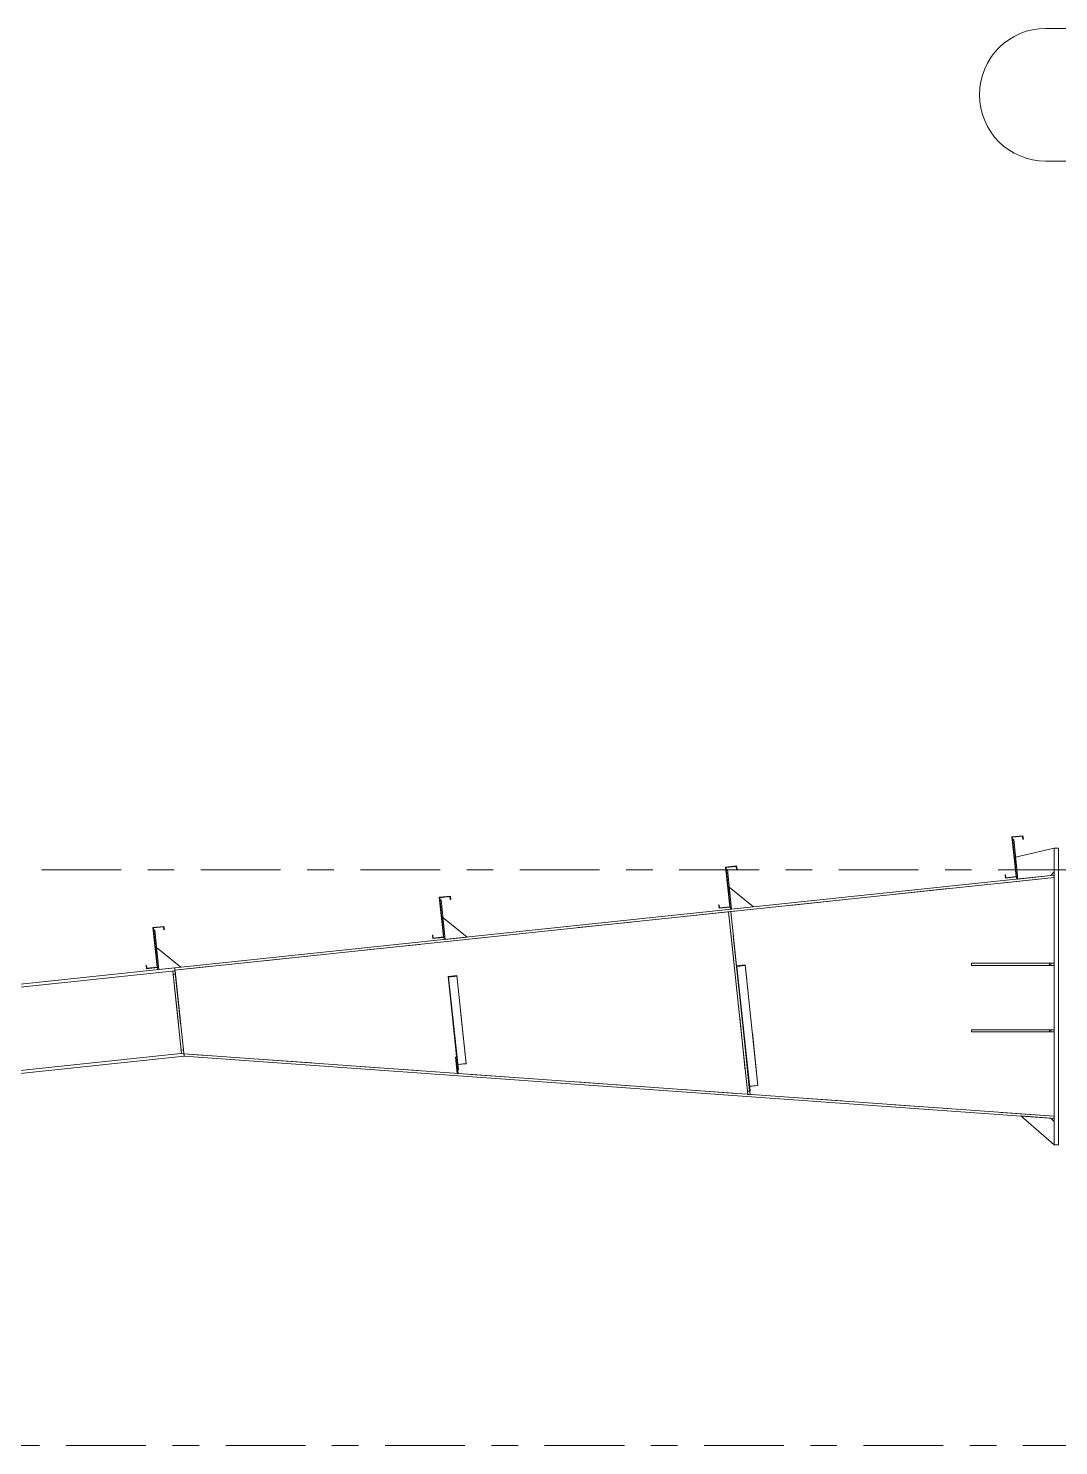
# Model space of a CAD drawing. Header units: millimetres. Extents: x -65 to 757, y -38 to 536.
# Drawn here: x 306.6 to 345.3, y 267.3 to 320.7 of the extents above; entities that cross this region are included whole.
import ezdxf

# ---------------------------------------------------------------- set-up
doc = ezdxf.new("R2010")
doc.units = ezdxf.units.MM
for name, pattern in [('XKITLINE00', [0]), ('XKITLINE02', [4, 2, -2]), ('XKITLINE03', [6, 3, -1, 1, -1])]:
    doc.linetypes.add(name, pattern=pattern)
doc.layers.add('Part', color=2, linetype='Continuous', lineweight=0)
doc.layers.add('S-grid', color=1, linetype='Continuous', lineweight=0)

# ---------------------------------------------------------------- blocks, each defined once
blk = doc.blocks.new('*A266')
at = {"layer": 'Part'}
blk.add_hatch(color=3, dxfattribs=at).paths.add_polyline_path([(311.265, 286.831), (311.679, 286.875), (311.692, 286.75), (311.677, 286.749), (311.666, 286.858), (311.281, 286.818), (311.439, 285.324), (311.025, 285.28), (311.011, 285.405), (311.026, 285.406), (311.038, 285.297), (311.422, 285.337)], flags=17)
blk = doc.blocks.new('*A269')
at = {"layer": 'Part'}
blk.add_hatch(color=3, dxfattribs=at).paths.add_polyline_path([(322.039, 287.967), (322.453, 288.011), (322.466, 287.887), (322.451, 287.885), (322.44, 287.994), (322.055, 287.954), (322.213, 286.461), (321.798, 286.417), (321.785, 286.541), (321.8, 286.543), (321.811, 286.433), (322.196, 286.474)], flags=17)
blk = doc.blocks.new('*A270')
at = {"layer": 'Part'}
blk.add_hatch(color=3, dxfattribs=at).paths.add_polyline_path([(322.039, 287.967), (322.453, 288.011), (322.466, 287.887), (322.451, 287.885), (322.44, 287.994), (322.055, 287.954), (322.213, 286.461), (321.798, 286.417), (321.785, 286.541), (321.8, 286.543), (321.811, 286.433), (322.196, 286.474)], flags=17)
blk = doc.blocks.new('*A271')
at = {"layer": 'Part'}
blk.add_hatch(color=3, dxfattribs=at).paths.add_polyline_path([(332.812, 289.104), (333.226, 289.147), (333.24, 289.023), (333.225, 289.021), (333.213, 289.131), (332.829, 289.09), (332.986, 287.597), (332.572, 287.553), (332.559, 287.677), (332.574, 287.679), (332.585, 287.57), (332.97, 287.61)], flags=17)
blk = doc.blocks.new('*A272')
at = {"layer": 'Part'}
blk.add_hatch(color=3, dxfattribs=at).paths.add_polyline_path([(332.812, 289.104), (333.226, 289.147), (333.24, 289.023), (333.225, 289.021), (333.213, 289.131), (332.829, 289.09), (332.986, 287.597), (332.572, 287.553), (332.559, 287.677), (332.574, 287.679), (332.585, 287.57), (332.97, 287.61)], flags=17)
blk = doc.blocks.new('*A273')
at = {"layer": 'Part'}
blk.add_hatch(color=3, dxfattribs=at).paths.add_polyline_path([(343.586, 290.24), (344, 290.284), (344.013, 290.159), (343.998, 290.158), (343.987, 290.267), (343.602, 290.227), (343.76, 288.733), (343.345, 288.69), (343.332, 288.814), (343.347, 288.815), (343.359, 288.706), (343.743, 288.747)], flags=17)
blk = doc.blocks.new('*A274')
at = {"layer": 'Part'}
blk.add_hatch(color=3, dxfattribs=at).paths.add_polyline_path([(343.586, 290.24), (344, 290.284), (344.013, 290.159), (343.998, 290.158), (343.987, 290.267), (343.602, 290.227), (343.76, 288.733), (343.345, 288.69), (343.332, 288.814), (343.347, 288.815), (343.359, 288.706), (343.743, 288.747)], flags=17)
blk = doc.blocks.new('*A275')
at = {"layer": 'Part'}
blk.add_hatch(color=3, dxfattribs=at).paths.add_polyline_path([(333.218, 285.395), (333.55, 285.43), (333.553, 285.398), (333.238, 285.365), (333.303, 284.752), (333.286, 284.75)], flags=17)
blk = doc.blocks.new('*A276')
at = {"layer": 'Part'}
blk.add_hatch(color=3, dxfattribs=at).paths.add_polyline_path([(322.367, 284.992), (322.699, 285.027), (322.702, 285.001), (322.387, 284.967), (322.439, 284.472), (322.422, 284.471)], flags=17)
blk = doc.blocks.new('*A283')
at = {"layer": 'Part'}
blk.add_hatch(color=3, dxfattribs=at).paths.add_polyline_path([(311.265, 286.831), (311.679, 286.875), (311.692, 286.75), (311.677, 286.749), (311.666, 286.858), (311.281, 286.818), (311.439, 285.324), (311.025, 285.28), (311.011, 285.405), (311.026, 285.406), (311.038, 285.297), (311.422, 285.337)], flags=17)
blk = doc.blocks.new('*A1048')
at = {"layer": 'S-grid', "color": 1, "linetype": 'XKITLINE03', "lineweight": 0}
blk.add_line((259.068, 289), (435.099, 289), dxfattribs=at)
blk = doc.blocks.new('*A1050')
at = {"layer": 'S-grid', "color": 1, "linetype": 'XKITLINE03', "lineweight": 0}
blk.add_line((-10, 267.333), (561.822, 267.333), dxfattribs=at)
blk = doc.blocks.new('*A1063')
at = {"layer": 'S-grid', "color": 1, "linetype": 'XKITLINE00', "lineweight": 0}
for p, q in [((344.862, 320.667), (349.305, 320.667)), ((344.862, 315.667), (349.305, 315.667))]:
    blk.add_line(p, q, dxfattribs=at)
for centre, start, end in [((344.862, 318.167), 90, 270), ((349.305, 318.167), 270, 90)]:
    blk.add_arc(centre, 2.5, start, end, dxfattribs=at)
blk = doc.blocks.new('*A1074')
at = {"layer": 'Part', "color": 2, "linetype": 'XKITLINE00', "lineweight": 0}
for p, q in [((312.084, 285.308), (239.45, 277.647)), ((312.095, 285.201), (239.462, 277.539)), ((312.093, 285.226), (312.095, 285.201)), ((312.422, 282.101), (247.476, 275.251)), ((312.434, 281.993), (247.487, 275.143)), ((312.422, 282.101), (312.434, 281.993)), ((247.145, 275.216), (239.788, 274.44)), ((247.156, 275.108), (239.8, 274.332))]:
    blk.add_line(p, q, dxfattribs=at)
at = {"layer": 'Part', "color": 7, "linetype": 'XKITLINE02', "lineweight": 0}
for p, q in [((312.084, 285.308), (312.093, 285.226)), ((312.095, 285.201), (312.422, 282.101)), ((239.45, 277.647), (239.8, 274.332)), ((247.476, 275.251), (247.145, 275.216)), ((247.487, 275.143), (247.156, 275.108))]:
    blk.add_line(p, q, dxfattribs=at)
blk = doc.blocks.new('*A1374')
at = {"layer": 'Part', "color": 7, "linetype": 'XKITLINE02', "lineweight": 0}
for p, q in [((345.167, 288.714), (312.093, 285.226)), ((345.167, 279.733), (345.167, 288.714)), ((312.093, 285.226), (312.425, 282.078)), ((345.167, 279.733), (312.439, 282.077))]:
    blk.add_line(p, q, dxfattribs=at)
at = {"layer": 'Part', "color": 2, "linetype": 'XKITLINE00', "lineweight": 0}
blk.add_line((312.439, 282.077), (312.425, 282.078), dxfattribs=at)
blk = doc.blocks.new('*A1375')
at = {"layer": 'Part', "color": 2, "linetype": 'XKITLINE00', "lineweight": 0}
for p, q in [((312.434, 281.993), (312.439, 282.077)), ((345.161, 279.65), (312.434, 281.993)), ((312.439, 282.077), (345.167, 279.733)), ((345.167, 279.733), (345.161, 279.65))]:
    blk.add_line(p, q, dxfattribs=at)
blk = doc.blocks.new('*A1376')
at = {"layer": 'Part', "color": 2, "linetype": 'XKITLINE00', "lineweight": 0}
for p, q in [((312.084, 285.308), (345.158, 288.797)), ((312.093, 285.226), (345.167, 288.714)), ((345.167, 288.714), (345.158, 288.797)), ((312.084, 285.308), (312.093, 285.226))]:
    blk.add_line(p, q, dxfattribs=at)
blk = doc.blocks.new('*A1377')
at = {"layer": 'Part', "color": 2, "linetype": 'XKITLINE00', "lineweight": 0}
for p, q in [((345.167, 289.817), (343.722, 289.483)), ((345.042, 288.785), (345.167, 288.923))]:
    blk.add_line(p, q, dxfattribs=at)
at = {"layer": 'Part', "color": 7, "linetype": 'XKITLINE02', "lineweight": 0}
for p, q in [((345.167, 288.923), (345.167, 289.817)), ((343.722, 289.483), (343.81, 288.655)), ((343.81, 288.655), (345.042, 288.785))]:
    blk.add_line(p, q, dxfattribs=at)
blk = doc.blocks.new('*A1389')
at = {"layer": 'Part', "color": 2, "linetype": 'XKITLINE00', "lineweight": 0}
for p, q in [((345.167, 285.484), (342.067, 285.484)), ((342.067, 285.484), (342.067, 285.401)), ((345.167, 285.401), (342.067, 285.401)), ((345, 285.401), (345, 285.484))]:
    blk.add_line(p, q, dxfattribs=at)
at = {"layer": 'Part', "color": 7, "linetype": 'XKITLINE02', "lineweight": 0}
for p, q in [((345.042, 285.401), (345.042, 285.484)), ((345.167, 285.484), (345.167, 285.401))]:
    blk.add_line(p, q, dxfattribs=at)
blk = doc.blocks.new('*A1390')
at = {"layer": 'Part', "color": 2, "linetype": 'XKITLINE00', "lineweight": 0}
for p, q in [((345.167, 282.984), (342.067, 282.984)), ((342.067, 282.984), (342.067, 282.901)), ((345.167, 282.901), (342.067, 282.901)), ((345, 282.901), (345, 282.984))]:
    blk.add_line(p, q, dxfattribs=at)
at = {"layer": 'Part', "color": 7, "linetype": 'XKITLINE02', "lineweight": 0}
for p, q in [((345.042, 282.901), (345.042, 282.984)), ((345.167, 282.984), (345.167, 282.901))]:
    blk.add_line(p, q, dxfattribs=at)
blk = doc.blocks.new('*A1391')
at = {"layer": 'Part', "color": 7, "linetype": 'XKITLINE02', "lineweight": 0}
for p, q in [((345.167, 285.484), (342.067, 285.484)), ((342.067, 285.401), (342.067, 285.484)), ((345.167, 285.401), (342.067, 285.401)), ((345, 285.401), (345, 285.484)), ((345.042, 285.401), (345.042, 285.484)), ((345.167, 285.484), (345.167, 285.401))]:
    blk.add_line(p, q, dxfattribs=at)
blk = doc.blocks.new('*A1392')
at = {"layer": 'Part', "color": 7, "linetype": 'XKITLINE02', "lineweight": 0}
for p, q in [((345.167, 282.984), (342.067, 282.984)), ((342.067, 282.901), (342.067, 282.984)), ((345.167, 282.901), (342.067, 282.901)), ((345, 282.901), (345, 282.984)), ((345.042, 282.901), (345.042, 282.984)), ((345.167, 282.984), (345.167, 282.901))]:
    blk.add_line(p, q, dxfattribs=at)
blk = doc.blocks.new('*A1393')
at = {"layer": 'Part', "color": 2, "linetype": 'XKITLINE00', "lineweight": 0}
for p, q in [((343.92, 279.739), (345.167, 278.651)), ((345.042, 279.659), (345.167, 279.525))]:
    blk.add_line(p, q, dxfattribs=at)
at = {"layer": 'Part', "color": 7, "linetype": 'XKITLINE02', "lineweight": 0}
for p, q in [((345.042, 279.659), (343.92, 279.739)), ((345.167, 279.525), (345.167, 278.651))]:
    blk.add_line(p, q, dxfattribs=at)
blk = doc.blocks.new('*A1424')
at = {"layer": 'Part', "color": 2, "linetype": 'XKITLINE00', "lineweight": 0}
for p, q in [((311.265, 286.831), (311.679, 286.875)), ((311.422, 285.337), (311.265, 286.831)), ((311.666, 286.858), (311.281, 286.818)), ((311.281, 286.818), (311.439, 285.324)), ((311.677, 286.749), (311.666, 286.858)), ((311.692, 286.75), (311.677, 286.749)), ((311.679, 286.875), (311.692, 286.75)), ((311.011, 285.405), (311.026, 285.406)), ((311.025, 285.28), (311.011, 285.405)), ((311.026, 285.406), (311.038, 285.297)), ((311.038, 285.297), (311.422, 285.337)), ((311.439, 285.324), (311.025, 285.28))]:
    blk.add_line(p, q, dxfattribs=at)
blk = doc.blocks.new('*A1425')
at = {"layer": 'Part', "color": 2, "linetype": 'XKITLINE00', "lineweight": 0}
for p, q in [((311.265, 286.831), (311.679, 286.875)), ((311.422, 285.337), (311.265, 286.831)), ((311.666, 286.858), (311.281, 286.818)), ((311.281, 286.818), (311.439, 285.324)), ((311.677, 286.749), (311.666, 286.858)), ((311.692, 286.75), (311.677, 286.749)), ((311.679, 286.875), (311.692, 286.75)), ((311.011, 285.405), (311.026, 285.406)), ((311.025, 285.28), (311.011, 285.405)), ((311.026, 285.406), (311.038, 285.297)), ((311.038, 285.297), (311.422, 285.337)), ((311.439, 285.324), (311.025, 285.28))]:
    blk.add_line(p, q, dxfattribs=at)
blk = doc.blocks.new('*A1440')
at = {"layer": 'Part', "color": 2, "linetype": 'XKITLINE00', "lineweight": 0}
blk.add_line((312.318, 285.333), (311.402, 286.074), dxfattribs=at)
at = {"layer": 'Part', "color": 7, "linetype": 'XKITLINE02', "lineweight": 0}
for p, q in [((311.402, 286.074), (311.489, 285.246)), ((311.489, 285.246), (312.318, 285.333))]:
    blk.add_line(p, q, dxfattribs=at)
blk = doc.blocks.new('*A1441')
at = {"layer": 'Part', "color": 2, "linetype": 'XKITLINE00', "lineweight": 0}
for p, q in [((311.332, 286.737), (311.29, 286.733)), ((311.489, 285.246), (311.332, 286.737)), ((311.439, 285.324), (311.448, 285.241))]:
    blk.add_line(p, q, dxfattribs=at)
at = {"layer": 'Part', "color": 7, "linetype": 'XKITLINE02', "lineweight": 0}
for p, q in [((311.29, 286.733), (311.439, 285.324)), ((311.448, 285.241), (311.489, 285.246))]:
    blk.add_line(p, q, dxfattribs=at)
blk = doc.blocks.new('*A1442')
at = {"layer": 'Part', "color": 7, "linetype": 'XKITLINE02', "lineweight": 0}
for p, q in [((312.012, 285.192), (312.095, 285.201)), ((312.025, 285.068), (312.108, 285.076)), ((312.326, 282.217), (312.409, 282.225)), ((312.339, 282.092), (312.422, 282.101))]:
    blk.add_line(p, q, dxfattribs=at)
at = {"layer": 'Part', "color": 2, "linetype": 'XKITLINE00', "lineweight": 0}
for p, q in [((312.339, 282.092), (312.012, 285.192)), ((312.095, 285.201), (312.422, 282.101))]:
    blk.add_line(p, q, dxfattribs=at)
blk = doc.blocks.new('*A1443')
at = {"layer": 'Part', "color": 7, "linetype": 'XKITLINE02', "lineweight": 0}
for p, q in [((312.012, 285.192), (312.095, 285.201)), ((312.012, 285.192), (312.339, 282.092)), ((312.025, 285.068), (312.108, 285.076)), ((312.095, 285.201), (312.422, 282.101)), ((312.409, 282.225), (312.326, 282.217)), ((312.422, 282.101), (312.339, 282.092))]:
    blk.add_line(p, q, dxfattribs=at)
blk = doc.blocks.new('*A1444')
at = {"layer": 'Part', "color": 2, "linetype": 'XKITLINE00', "lineweight": 0}
for p, q in [((322.039, 287.967), (322.453, 288.011)), ((322.453, 288.011), (322.466, 287.887)), ((322.196, 286.474), (322.039, 287.967)), ((322.44, 287.994), (322.055, 287.954)), ((322.055, 287.954), (322.213, 286.461)), ((322.451, 287.885), (322.44, 287.994)), ((322.466, 287.887), (322.451, 287.885)), ((321.785, 286.541), (321.8, 286.543)), ((321.798, 286.417), (321.785, 286.541)), ((322.213, 286.461), (321.798, 286.417)), ((321.8, 286.543), (321.811, 286.433)), ((321.811, 286.433), (322.196, 286.474))]:
    blk.add_line(p, q, dxfattribs=at)
blk = doc.blocks.new('*A1445')
at = {"layer": 'Part', "color": 2, "linetype": 'XKITLINE00', "lineweight": 0}
for p, q in [((322.039, 287.967), (322.453, 288.011)), ((322.453, 288.011), (322.466, 287.887)), ((322.196, 286.474), (322.039, 287.967)), ((322.44, 287.994), (322.055, 287.954)), ((322.055, 287.954), (322.213, 286.461)), ((322.451, 287.885), (322.44, 287.994)), ((322.466, 287.887), (322.451, 287.885)), ((321.785, 286.541), (321.8, 286.543)), ((321.798, 286.417), (321.785, 286.541)), ((322.213, 286.461), (321.798, 286.417)), ((321.8, 286.543), (321.811, 286.433)), ((321.811, 286.433), (322.196, 286.474))]:
    blk.add_line(p, q, dxfattribs=at)
blk = doc.blocks.new('*A1446')
at = {"layer": 'Part', "color": 2, "linetype": 'XKITLINE00', "lineweight": 0}
for p, q in [((332.812, 289.104), (333.226, 289.147)), ((332.97, 287.61), (332.812, 289.104)), ((333.213, 289.131), (332.829, 289.09)), ((332.829, 289.09), (332.986, 287.597)), ((333.225, 289.021), (333.213, 289.131)), ((333.226, 289.147), (333.24, 289.023)), ((333.24, 289.023), (333.225, 289.021)), ((332.559, 287.677), (332.574, 287.679)), ((332.572, 287.553), (332.559, 287.677)), ((332.986, 287.597), (332.572, 287.553)), ((332.574, 287.679), (332.585, 287.57)), ((332.585, 287.57), (332.97, 287.61))]:
    blk.add_line(p, q, dxfattribs=at)
blk = doc.blocks.new('*A1447')
at = {"layer": 'Part', "color": 2, "linetype": 'XKITLINE00', "lineweight": 0}
for p, q in [((332.812, 289.104), (333.226, 289.147)), ((332.97, 287.61), (332.812, 289.104)), ((333.213, 289.131), (332.829, 289.09)), ((332.829, 289.09), (332.986, 287.597)), ((333.225, 289.021), (333.213, 289.131)), ((333.226, 289.147), (333.24, 289.023)), ((333.24, 289.023), (333.225, 289.021)), ((332.559, 287.677), (332.574, 287.679)), ((332.572, 287.553), (332.559, 287.677)), ((332.986, 287.597), (332.572, 287.553)), ((332.574, 287.679), (332.585, 287.57)), ((332.585, 287.57), (332.97, 287.61))]:
    blk.add_line(p, q, dxfattribs=at)
blk = doc.blocks.new('*A1448')
at = {"layer": 'Part', "color": 2, "linetype": 'XKITLINE00', "lineweight": 0}
for p, q in [((343.586, 290.24), (344, 290.284)), ((343.743, 288.747), (343.586, 290.24)), ((343.987, 290.267), (343.602, 290.227)), ((343.602, 290.227), (343.76, 288.733)), ((343.998, 290.158), (343.987, 290.267)), ((344.013, 290.159), (343.998, 290.158)), ((344, 290.284), (344.013, 290.159)), ((343.332, 288.814), (343.347, 288.815)), ((343.345, 288.69), (343.332, 288.814)), ((343.76, 288.733), (343.345, 288.69)), ((343.347, 288.815), (343.359, 288.706)), ((343.359, 288.706), (343.743, 288.747))]:
    blk.add_line(p, q, dxfattribs=at)
blk = doc.blocks.new('*A1449')
at = {"layer": 'Part', "color": 2, "linetype": 'XKITLINE00', "lineweight": 0}
for p, q in [((343.586, 290.24), (344, 290.284)), ((343.743, 288.747), (343.586, 290.24)), ((343.987, 290.267), (343.602, 290.227)), ((343.602, 290.227), (343.76, 288.733)), ((343.998, 290.158), (343.987, 290.267)), ((344.013, 290.159), (343.998, 290.158)), ((344, 290.284), (344.013, 290.159)), ((343.332, 288.814), (343.347, 288.815)), ((343.345, 288.69), (343.332, 288.814)), ((343.76, 288.733), (343.345, 288.69)), ((343.347, 288.815), (343.359, 288.706)), ((343.359, 288.706), (343.743, 288.747))]:
    blk.add_line(p, q, dxfattribs=at)
blk = doc.blocks.new('*A1450')
at = {"layer": 'Part', "color": 2, "linetype": 'XKITLINE00', "lineweight": 0}
for p, q in [((333.55, 285.43), (333.218, 285.395)), ((333.218, 285.395), (333.682, 281.001)), ((333.238, 285.365), (333.553, 285.398)), ((333.731, 280.689), (333.238, 285.365)), ((334.029, 280.884), (333.55, 285.43)), ((333.303, 284.752), (333.286, 284.75)), ((333.714, 280.851), (334.029, 280.884)), ((333.715, 280.687), (333.731, 280.689))]:
    blk.add_line(p, q, dxfattribs=at)
at = {"layer": 'Part', "color": 7, "linetype": 'XKITLINE02', "lineweight": 0}
for p, q in [((333.682, 281.001), (333.715, 280.687)), ((333.697, 280.858), (334.028, 280.892))]:
    blk.add_line(p, q, dxfattribs=at)
blk = doc.blocks.new('*A1451')
at = {"layer": 'Part', "color": 2, "linetype": 'XKITLINE00', "lineweight": 0}
for p, q in [((322.699, 285.027), (322.367, 284.992)), ((322.367, 284.992), (322.71, 281.747)), ((322.387, 284.967), (322.702, 285.001)), ((322.755, 281.472), (322.387, 284.967)), ((323.049, 281.706), (322.699, 285.027)), ((322.439, 284.472), (322.422, 284.471)), ((322.734, 281.673), (323.049, 281.706)), ((322.739, 281.471), (322.755, 281.472))]:
    blk.add_line(p, q, dxfattribs=at)
at = {"layer": 'Part', "color": 7, "linetype": 'XKITLINE02', "lineweight": 0}
for p, q in [((322.71, 281.747), (322.739, 281.471)), ((322.717, 281.682), (323.048, 281.717))]:
    blk.add_line(p, q, dxfattribs=at)
blk = doc.blocks.new('*A1452')
at = {"layer": 'Part', "color": 7, "linetype": 'XKITLINE02', "lineweight": 0}
for p, q in [((333.715, 280.687), (333.218, 285.395)), ((333.731, 280.689), (333.238, 285.365)), ((334.029, 280.884), (333.55, 285.43)), ((333.697, 280.858), (334.028, 280.892)), ((333.714, 280.851), (334.029, 280.884)), ((333.715, 280.687), (333.731, 280.689))]:
    blk.add_line(p, q, dxfattribs=at)
blk = doc.blocks.new('*A1453')
at = {"layer": 'Part', "color": 7, "linetype": 'XKITLINE02', "lineweight": 0}
for p, q in [((332.921, 287.422), (333.004, 287.431)), ((333.218, 285.395), (333.682, 281.001)), ((333.633, 280.668), (333.716, 280.677)), ((333.645, 280.558), (333.646, 280.544)), ((333.729, 280.552), (333.646, 280.544))]:
    blk.add_line(p, q, dxfattribs=at)
at = {"layer": 'Part', "color": 2, "linetype": 'XKITLINE00', "lineweight": 0}
for p, q in [((333.645, 280.558), (332.921, 287.422)), ((333.004, 287.431), (333.218, 285.395)), ((333.682, 281.001), (333.729, 280.552))]:
    blk.add_line(p, q, dxfattribs=at)
blk = doc.blocks.new('*A1454')
at = {"layer": 'Part', "color": 7, "linetype": 'XKITLINE02', "lineweight": 0}
for p, q in [((333.004, 287.431), (332.921, 287.422)), ((332.921, 287.422), (333.646, 280.544)), ((333.729, 280.552), (333.004, 287.431)), ((333.633, 280.668), (333.716, 280.677)), ((333.646, 280.544), (333.729, 280.552))]:
    blk.add_line(p, q, dxfattribs=at)
blk = doc.blocks.new('*A1455')
at = {"layer": 'Part', "color": 2, "linetype": 'XKITLINE00', "lineweight": 0}
for p, q in [((332.879, 289.01), (332.837, 289.006)), ((333.036, 287.518), (332.879, 289.01)), ((332.986, 287.597), (332.995, 287.514))]:
    blk.add_line(p, q, dxfattribs=at)
at = {"layer": 'Part', "color": 7, "linetype": 'XKITLINE02', "lineweight": 0}
for p, q in [((332.837, 289.006), (332.986, 287.597)), ((332.995, 287.514), (333.036, 287.518))]:
    blk.add_line(p, q, dxfattribs=at)
blk = doc.blocks.new('*A1456')
at = {"layer": 'Part', "color": 2, "linetype": 'XKITLINE00', "lineweight": 0}
blk.add_line((333.865, 287.606), (332.949, 288.347), dxfattribs=at)
at = {"layer": 'Part', "color": 7, "linetype": 'XKITLINE02', "lineweight": 0}
for p, q in [((332.949, 288.347), (333.036, 287.518)), ((333.036, 287.518), (333.865, 287.606))]:
    blk.add_line(p, q, dxfattribs=at)
blk = doc.blocks.new('*A1457')
at = {"layer": 'Part', "color": 7, "linetype": 'XKITLINE02', "lineweight": 0}
for p, q in [((322.739, 281.471), (322.367, 284.992)), ((322.755, 281.472), (322.387, 284.967)), ((323.049, 281.706), (322.699, 285.027)), ((322.717, 281.682), (323.048, 281.717)), ((322.734, 281.673), (323.049, 281.706)), ((322.739, 281.471), (322.755, 281.472))]:
    blk.add_line(p, q, dxfattribs=at)
blk = doc.blocks.new('*A1458')
at = {"layer": 'Part', "color": 2, "linetype": 'XKITLINE00', "lineweight": 0}
for p, q in [((322.646, 281.955), (322.687, 281.96)), ((322.711, 281.341), (322.646, 281.955)), ((322.71, 281.747), (322.753, 281.338))]:
    blk.add_line(p, q, dxfattribs=at)
at = {"layer": 'Part', "color": 7, "linetype": 'XKITLINE02', "lineweight": 0}
for p, q in [((322.687, 281.96), (322.71, 281.747)), ((322.698, 281.458), (322.74, 281.462)), ((322.711, 281.341), (322.711, 281.334)), ((322.753, 281.338), (322.711, 281.334))]:
    blk.add_line(p, q, dxfattribs=at)
blk = doc.blocks.new('*A1459')
at = {"layer": 'Part', "color": 7, "linetype": 'XKITLINE02', "lineweight": 0}
for p, q in [((322.687, 281.96), (322.646, 281.955)), ((322.646, 281.955), (322.711, 281.334)), ((322.753, 281.338), (322.687, 281.96)), ((322.698, 281.458), (322.74, 281.462)), ((322.711, 281.334), (322.753, 281.338))]:
    blk.add_line(p, q, dxfattribs=at)
blk = doc.blocks.new('*A1460')
at = {"layer": 'Part', "color": 2, "linetype": 'XKITLINE00', "lineweight": 0}
for p, q in [((322.105, 287.874), (322.064, 287.869)), ((322.263, 286.382), (322.105, 287.874)), ((322.213, 286.461), (322.221, 286.378))]:
    blk.add_line(p, q, dxfattribs=at)
at = {"layer": 'Part', "color": 7, "linetype": 'XKITLINE02', "lineweight": 0}
for p, q in [((322.064, 287.869), (322.213, 286.461)), ((322.221, 286.378), (322.263, 286.382))]:
    blk.add_line(p, q, dxfattribs=at)
blk = doc.blocks.new('*A1461')
at = {"layer": 'Part', "color": 2, "linetype": 'XKITLINE00', "lineweight": 0}
blk.add_line((323.091, 286.469), (322.175, 287.211), dxfattribs=at)
at = {"layer": 'Part', "color": 7, "linetype": 'XKITLINE02', "lineweight": 0}
for p, q in [((322.175, 287.211), (322.263, 286.382)), ((322.263, 286.382), (323.091, 286.469))]:
    blk.add_line(p, q, dxfattribs=at)
blk = doc.blocks.new('*A1462')
at = {"layer": 'Part', "color": 2, "linetype": 'XKITLINE00', "lineweight": 0}
for p, q in [((343.652, 290.146), (343.611, 290.142)), ((343.81, 288.655), (343.652, 290.146)), ((343.76, 288.733), (343.768, 288.65))]:
    blk.add_line(p, q, dxfattribs=at)
at = {"layer": 'Part', "color": 7, "linetype": 'XKITLINE02', "lineweight": 0}
for p, q in [((343.611, 290.142), (343.76, 288.733)), ((343.768, 288.65), (343.81, 288.655))]:
    blk.add_line(p, q, dxfattribs=at)
blk = doc.blocks.new('*A1498')
at = {"layer": 'Part', "color": 2, "linetype": 'XKITLINE00', "lineweight": 0}
for p, q in [((345.333, 289.817), (345.167, 289.817)), ((345.167, 289.817), (345.167, 278.651)), ((345.333, 278.651), (345.333, 289.817)), ((345.167, 278.651), (345.333, 278.651))]:
    blk.add_line(p, q, dxfattribs=at)

msp = doc.modelspace()

# ---------------------------------------------------------------- block references
at = {"lineweight": 0}
for name in ['*A1063', '*A1048', '*A273', '*A274', '*A1448', '*A1449', '*A1462', '*A1377', '*A1498', '*A271', '*A272', '*A1446', '*A1447', '*A1376', '*A1374', '*A1455', '*A269', '*A270', '*A1444', '*A1445', '*A1456', '*A1460', '*A1461', '*A1453', '*A1454', '*A266', '*A283', '*A1424', '*A1425', '*A1441', '*A1440', '*A275', '*A1450', '*A1452', '*A1389', '*A1391', '*A1074', '*A1442', '*A1443', '*A276', '*A1451', '*A1457', '*A1390', '*A1392', '*A1375', '*A1458', '*A1459', '*A1393', '*A1050']:
    msp.add_blockref(name, (0, 0), dxfattribs=at)

doc.saveas('drawing.dxf')
